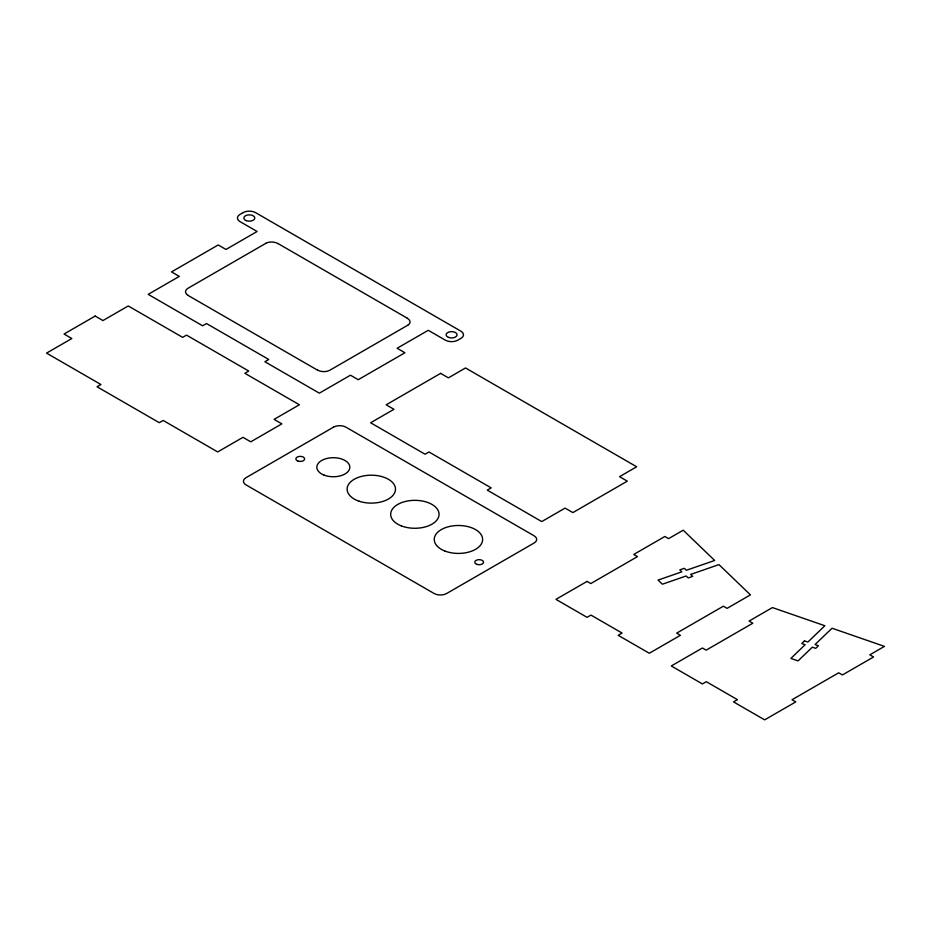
<?xml version="1.0" encoding="UTF-8"?>
<svg xmlns="http://www.w3.org/2000/svg" width="931" height="931" viewBox="0 0 931 931"><rect width="100%" height="100%" fill="white"/><g stroke="black" fill="none" stroke-linecap="round" stroke-linejoin="round"><path stroke-width="1.4" d="M265.742 243.387L187.829 288.366A8.647 4.992 0 0 0 188.143 295.371M407.638 325.303L329.725 370.294A8.647 4.992 0 0 1 317.599 370.107M277.95 243.526L407.406 318.262M188.062 295.418L317.518 370.154M407.324 318.309A8.647 4.992 0 0 1 407.731 325.35M265.661 243.328A8.647 4.992 0 0 1 277.869 243.561M804.477 640.9L801.766 643.519L805.152 644.694L790.896 658.415L798.065 660.905L812.332 647.173L815.719 648.36L818.442 645.742L815.044 644.566L832.023 628.227L884.45 646.382L869.822 654.83L873.557 656.983L842.439 674.952L838.703 672.799L792.037 699.74L795.772 701.893L764.654 719.861L733.535 701.893L737.422 699.647L706.303 681.69L702.416 683.936L671.298 665.968L702.416 647.999L706.152 650.152L752.83 623.211L749.094 621.058L772.427 607.582L824.854 625.737L807.875 642.076L804.477 640.9M243.107 212.617L239.989 214.421A8.798 5.086 0 0 0 239.989 221.601L257.107 231.482L225.989 249.45L218.215 244.958L171.537 271.91L179.311 276.402L148.192 294.359L202.655 325.803L206.542 323.557L268.78 359.482L264.881 361.728L319.345 393.173L350.452 375.205L358.237 379.697L404.915 352.756L397.13 348.264L428.248 330.296L445.367 340.176A8.798 5.086 0 0 0 457.808 340.176L460.926 338.384A8.798 5.086 0 0 0 460.926 331.192L255.548 212.617A8.798 5.086 0 0 0 243.107 212.617M95.171 316.063L64.053 334.031L71.827 338.523L46.55 353.117L100.944 384.526L97.057 386.772L159.294 422.697L163.181 420.451L217.691 451.931L242.979 437.326L250.753 441.818L281.872 423.861L274.086 419.369L299.375 404.764L244.865 373.296L248.752 371.05L186.514 335.113L182.627 337.359L128.234 305.962L102.945 320.555L95.171 316.063M333.507 427.166L245.993 477.696A8.798 5.086 0 0 0 245.993 484.876L434.172 593.524A8.798 5.086 0 0 0 446.624 593.524L534.138 542.994A8.798 5.086 0 0 0 534.138 535.814L345.948 427.166A8.798 5.086 0 0 0 333.507 427.166M440.619 373.366L386.167 404.81L393.941 409.303L370.608 422.767L425.06 454.212L428.947 451.966L491.184 487.891L487.297 490.137L541.749 521.581L565.082 508.105L572.868 512.597L627.319 481.152L619.546 476.66L636.664 466.78L465.523 367.966L448.405 377.858L440.619 373.366M587.065 581.398L555.947 599.366L587.065 617.334L590.952 615.088L622.071 633.057L618.184 635.303L649.291 653.259L680.41 635.303L676.674 633.138L723.352 606.197L727.088 608.35L750.421 594.874L718.976 564.605L690.674 574.415L692.711 576.37L688.184 577.942L686.147 575.986L662.372 584.214L658.066 580.083L681.841 571.843L679.805 569.877L684.332 568.317L686.368 570.272L714.671 560.474L683.214 530.205L668.586 538.642L664.85 536.489L633.743 554.457L637.467 556.61L590.801 583.562L587.065 581.398M246.25 220.647A5.505 3.177 0 0 0 254.815 218.238A5.505 3.177 0 0 0 246.924 215.154A5.505 3.177 0 0 0 246.25 220.647M448.509 337.418A5.505 3.177 0 0 0 457.074 335.009A5.505 3.177 0 0 0 449.184 331.925A5.505 3.177 0 0 0 448.509 337.418M298.06 461.101A4.399 2.537 0 0 0 304.658 458.902A4.399 2.537 0 0 0 298.06 456.702A4.399 2.537 0 0 0 298.06 461.101M476.975 564.395A4.399 2.537 0 0 0 483.573 562.196A4.399 2.537 0 0 0 476.975 559.996A4.399 2.537 0 0 0 476.975 564.395M324.069 475.113A16.502 9.531 0 0 0 349.788 467.909A16.502 9.531 0 0 0 326.118 458.657A16.502 9.531 0 0 0 324.069 475.113M359.203 501.25A24.206 13.977 0 0 0 395.5 489.147A24.206 13.977 0 0 0 359.203 477.056A24.206 13.977 0 0 0 359.203 501.25M444.867 551.024A24.206 13.977 0 0 0 482.572 540.457A24.206 13.977 0 0 0 447.858 526.888A24.206 13.977 0 0 0 444.867 551.024M401.296 525.875A24.206 13.977 0 0 0 439.001 515.297A24.206 13.977 0 0 0 404.287 501.739A24.206 13.977 0 0 0 401.296 525.875"/></g></svg>
